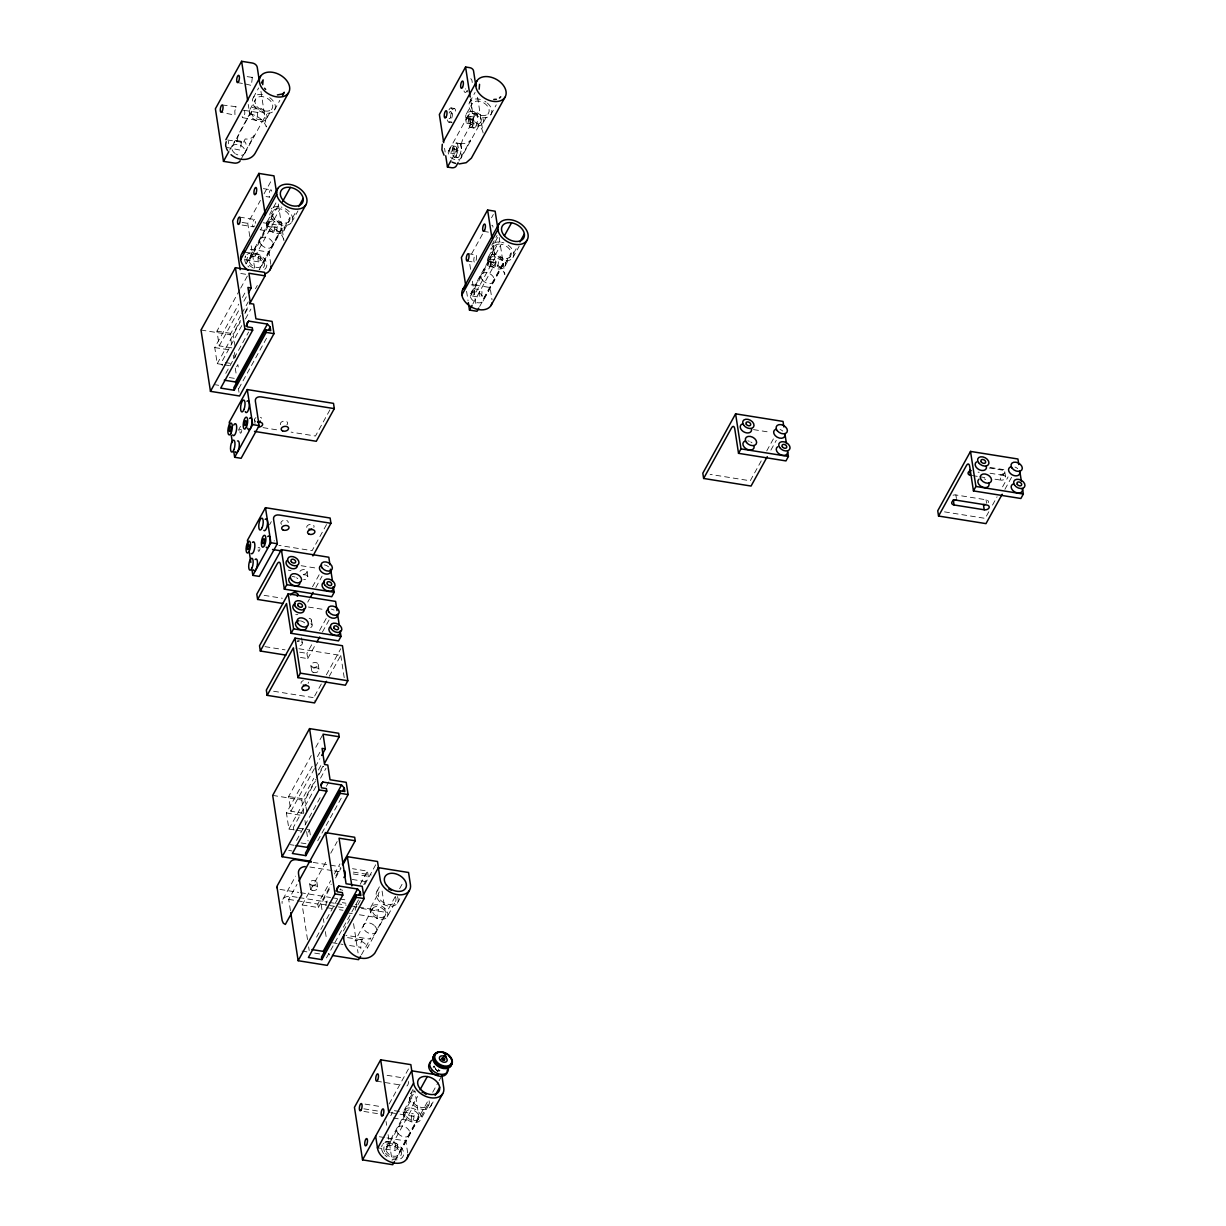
<?xml version="1.0" encoding="UTF-8"?>
<svg xmlns="http://www.w3.org/2000/svg" width="1226" height="1226" viewBox="0 0 1226 1226"><rect width="100%" height="100%" fill="white"/><g stroke="black" fill="none" stroke-linecap="round" stroke-linejoin="round"><path stroke-width="0.75" stroke-dasharray="5 3.75" d="M355.142 910.228L356.919 903.991L356.199 904.543M253.292 97.651L258.655 87.935M249.951 109.436L255.682 99.045M229.691 150.093L234.135 142.063A6.973 2.667 -83.9 0 1 237.829 142.921A6.973 2.667 -83.9 0 1 239.055 133.159L249.706 113.865L248.25 104.471M232.296 146.231L251.958 110.616M241.093 159.196L254.134 135.565A6.973 4.506 -8.8 0 1 245.215 138.982L242.763 143.442A6.973 2.375 -80.9 0 1 246.028 144.239M244.664 153.495L264.341 117.88A7.172 4.904 28.9 0 0 257.307 108.838A7.172 4.904 28.9 0 0 252.786 116.026A7.172 4.904 28.9 0 0 264.341 117.88M266.333 119.06A9.502 6.498 28.9 0 0 257.046 107.076A9.502 6.498 28.9 0 0 251.054 116.608A9.502 6.498 28.9 0 0 266.333 119.06L272.08 108.67A9.502 6.498 28.9 0 0 262.778 96.685A9.502 6.498 28.9 0 0 256.786 106.218A9.502 6.498 28.9 0 0 272.08 108.67M274.471 110.064L279.834 100.348M249.767 236.465L247.744 223.331L260.402 200.405M264.019 193.846L272.157 179.119M275.957 202.903L269.751 214.152A12.275 8.383 28.9 0 0 282.072 225.155A12.275 8.383 28.9 0 0 292.631 218.611A12.275 8.383 28.9 0 0 281.214 207.041M267.222 221.569L272.954 211.179M266.594 224.956L272.325 214.565M245.997 263.973L278.9 204.374M249.568 258.364L269.23 222.734M249.077 260.923L268.755 225.308M274.302 219.193L280.049 208.803A9.502 6.498 28.9 0 1 289.336 220.787L283.604 231.178A9.502 6.498 28.9 0 1 268.325 228.741A9.502 6.498 28.9 0 1 274.302 219.193A9.502 6.498 28.9 0 1 283.604 231.178M254.916 256.571L274.578 220.956A7.172 4.904 28.9 0 1 281.597 229.998L261.935 265.628A7.172 4.904 28.9 0 1 250.395 263.774A7.172 4.904 28.9 0 1 254.916 256.571A7.172 4.904 28.9 0 1 261.935 265.628M231.791 347.862L219.209 345.855L216.941 331.143L239.775 289.796M240.679 288.141L248.909 273.26M222.519 364.536L217.232 363.678L214.749 347.571L238.718 304.155M242.411 297.474L246.089 290.792M262.41 263.054L282.072 227.438M259.33 269.551L282.057 228.388L266.977 225.982L265.812 218.473M284.233 227.775L289.98 217.4M219.209 345.855L239.3 309.473M243.867 301.198L246.61 296.248M292.554 217.799L296.094 211.378M291.727 222.197L297.949 210.933M231.545 343.97L230.12 334.683L240.986 314.99M241.89 313.35L248.234 301.872M255.468 288.738L257.291 285.459M235.101 346.606L233.109 333.733L240.419 320.492M244.985 312.232L248.633 305.611M217.232 363.678L240.281 321.948M244.894 313.595L248.571 306.914M241.783 325.595L221.691 361.976L222.258 365.654M245.43 318.975L250.916 309.059M225.783 373.378L248.617 332.031M236.633 366.789L237.859 364.566L238.718 370.083M238.779 388.519L267.988 335.587M238.702 429.652L240.511 426.387M469.727 102.141L475.09 92.425M466.37 113.941L472.117 103.551M448.716 150.737L468.378 115.121M451.827 159.135L460.562 143.304L461.65 143.488A6.973 4.506 -8.8 0 0 470.569 140.071L458.968 161.066M470.493 98.908L473.68 119.566L463.03 138.86A6.973 2.375 -80.9 0 0 461.374 148.561L460.562 143.304M461.099 158.001A7.172 4.904 28.9 0 0 454.08 148.944A7.172 4.904 28.9 0 0 449.559 156.146A7.172 4.904 28.9 0 0 461.099 158.001L480.761 122.37A7.172 4.904 28.9 0 0 473.742 113.328A7.172 4.904 28.9 0 0 469.221 120.531A7.172 4.904 28.9 0 0 480.761 122.37M482.768 123.55A9.502 6.498 28.9 0 0 473.466 111.566A9.502 6.498 28.9 0 0 467.489 121.113A9.502 6.498 28.9 0 0 482.768 123.55L488.5 113.16A9.502 6.498 28.9 0 0 479.197 101.191A9.502 6.498 28.9 0 0 473.221 110.723A9.502 6.498 28.9 0 0 488.5 113.16M490.89 114.57L496.254 104.854M329.901 409.898L315.48 436.027L291.114 432.119M269.505 524.897L271.314 521.632M471.642 253.797L483.396 232.511M491.534 217.768L493.342 214.489M326.53 524.559L312.109 550.673L278.854 545.355M491.749 245.154L497.066 235.499M490.936 249.537L498.032 236.679M488.408 256.939L494.139 246.549M487.764 260.341L493.511 249.951M471.198 284.907A16.26 11.111 28.9 0 1 475.044 285.106L499.166 241.415M470.738 293.75L490.415 258.119M470.263 296.309L489.925 260.694M495.488 254.579L501.235 244.189A9.502 6.498 28.9 0 1 510.522 256.173L504.79 266.563A9.502 6.498 28.9 0 1 489.511 264.111A9.502 6.498 28.9 0 1 495.488 254.579A9.502 6.498 28.9 0 1 504.79 266.563M312.492 586.81L319.833 573.507M476.102 291.957L495.764 256.341A7.172 4.904 28.9 0 1 502.783 265.383L483.121 300.998A7.172 4.904 28.9 0 1 471.581 299.159A7.172 4.904 28.9 0 1 476.102 291.957A7.172 4.904 28.9 0 1 483.121 300.998M307.726 602.15L309.519 598.886M315.802 587.515L322.086 576.128M472.975 303.726L495.702 262.563L493.097 245.675M483.596 298.439L503.258 262.824M479.642 306.515L503.242 263.774M505.418 263.161L511.15 252.771M513.725 253.184L517.28 246.763M512.912 257.583L519.134 246.319M300.447 657.442L307.741 658.607L306.929 653.351L312.339 643.558M319.557 630.501L326.76 617.444M307.741 658.607L316.001 643.65M322.423 632.018L329.763 618.716M314.653 696.031L321.871 682.974M326.377 674.806L340.797 648.692M329.242 676.323L340.782 655.435L295.19 648.14M303.466 813.252L290.884 811.244L288.616 796.517L311.266 755.507M315.787 747.308L323.036 734.19M294.194 829.91L288.907 829.067L286.424 812.945L312.921 764.932M317.488 756.657L320.231 751.691M290.884 811.244L314.438 768.579M315.343 766.94L319.863 758.741M303.787 813.068L301.795 800.057L313.779 778.357M318.377 770.005L322.07 763.323M306.776 811.98L304.784 799.107L315.649 779.43M316.553 777.79L322.898 766.296M288.907 829.067L315.404 781.054M319.066 774.434L323.633 766.158M316.001 786.341L293.366 827.351L293.934 831.029M320.538 778.142L325.963 768.304M296.539 840.438L321.902 794.494M326.423 786.295L329.135 781.376M308.308 832.163L309.534 829.941L296.968 827.933M282.884 899.271L295.619 876.176M317.703 840.775L341.242 798.126M290.439 910.688L288.708 899.394L296.999 884.375M307.511 939.591L302.178 904.972L327.066 859.886M330.759 853.204L337.211 841.526M302.178 904.972L318.346 907.562L317.81 904.052L330.714 880.682M334.391 874L339.924 863.978M318.346 907.562L331.25 884.176M335.863 875.824L340.46 867.487M321.963 909.646L321.12 904.16L331.066 886.137M335.587 877.954L341.012 868.131M316.569 937.154L323.02 925.477M326.714 918.795L338.683 897.095M360.199 884.298L367.478 871.104L352.506 868.698M363.739 884.605L368.29 876.36L367.478 871.104M364.858 884.421L375.708 864.774M326.468 957.889L359.065 898.827M343.403 931.009L350.805 917.6M357.808 904.926L360.49 900.068M376.964 891.195L379.692 886.245M370.773 907.225L378.972 892.375M372.781 908.389L354.958 940.986C358.82 938.595 367.723 943.713 367.279 948.219L385.163 915.653A7.172 4.904 28.9 0 0 378.129 906.612A7.172 4.904 28.9 0 0 373.608 913.814A7.172 4.904 28.9 0 0 385.163 915.653M361.471 954.747L370.865 937.936L368.965 938.963L345.916 935.3M373.593 935.836L385.608 914.044M395.14 896.804L387.094 911.378A4.184 1.425 -80.9 0 1 385.133 910.903L382.037 890.766M399.615 888.697L403.185 882.214M387.171 916.833A9.502 6.498 28.9 0 0 377.869 904.849A9.502 6.498 28.9 0 0 371.876 914.397A9.502 6.498 28.9 0 0 387.171 916.833L395.354 901.999M397.362 903.164L401.009 896.574M389.148 1103.952L409.04 1067.923M413.024 1089.408L410.281 1094.358A11.831 8.092 28.9 0 0 419.69 1108.748A11.831 8.092 28.9 0 0 431.2 1100.917M761.239 460.884L750.251 480.791L710.115 474.37M766.725 450.938L774.05 437.667M409.499 1098.588L414.051 1090.343M404.105 1110.373L412.288 1095.538M403.477 1113.775L411.66 1098.925M770.878 450.126L776.288 440.333M386.451 1147.168L406.113 1111.553M385.96 1149.743L405.637 1114.112M428.686 1105.147L420.487 1119.997A9.502 6.498 28.9 0 1 405.208 1117.545A9.502 6.498 28.9 0 1 411.185 1108.013L417.56 1096.473M433.161 1067.248L434.632 1066.789L433.514 1066.605M391.799 1145.39L411.461 1109.76A7.172 4.904 28.9 0 1 418.48 1118.817L398.818 1154.432A7.172 4.904 28.9 0 1 387.278 1152.593A7.172 4.904 28.9 0 1 391.799 1145.39A7.172 4.904 28.9 0 1 398.818 1154.432M437.452 1071.647L438.862 1069.087M399.293 1151.873L418.955 1116.242M395.339 1159.949L428.119 1100.58M432.701 1092.274L438.218 1082.297M439.123 1080.642L441.881 1075.646M421.116 1116.595L429.315 1101.745M430.694 1106.327L434.326 1099.722M988.83 511.732L985.168 518.368L943.208 511.656M992.493 505.097L997.075 496.806M1002.562 486.86L1008.063 476.899M1004.906 489.343L1013.013 474.646M252.326 77.437L251.376 85.437L244.863 83.812M257.69 112.363L256.862 120.485L242.871 117.681M241.338 142.155L240.388 150.154L226.488 147.365M361.593 939.591L362.314 939.039L360.705 943.637L360.888 948.403L359.662 947.116L344.797 944.74M251.759 77.468L252.663 77.223M235.361 107.152L236.281 106.907M257.154 112.501L258.058 112.256M240.771 142.185L241.675 141.94M355.402 904.757L356.582 904.451M360.796 939.806L361.976 939.484M252.112 77.376L245.997 76.472M257.506 112.409L244.005 110.325M241.124 142.093L227.607 140.009M361.149 939.714L342.33 936.817M451.03 107.934L454.264 108.44M472.807 113.282L476.04 113.803M467.964 116.041L472.286 116.731M473.68 119.566L466.125 118.355A16.26 11.111 28.9 0 1 482.738 131.412M237.476 82.632L243.024 83.521M466.845 123.382L471.152 124.071M448.854 122.156L452.087 122.677A7.203 2.452 -80.9 0 1 450.647 115.934A7.203 2.452 -80.9 0 1 453.819 108.516A7.203 2.452 -80.9 0 1 455.811 113.957M470.631 127.504L473.864 128.025M222.213 104.976L236.373 106.723L234.825 110.861L234.978 115.121L221.094 112.317M456.424 142.967L459.658 143.488M451.582 145.725L455.903 146.415M450.463 153.066L454.769 153.756M454.248 157.189L457.482 157.71M236.235 140.469L244.725 141.833M263.421 188.62L270.961 189.831M266.057 196.574L269.843 197.171A3.709 1.272 -80.9 0 1 269.092 193.693A3.709 1.272 -80.9 0 1 270.731 189.861A3.709 1.272 -80.9 0 1 271.758 192.681M483.473 231.346L489.128 232.25M239.484 217.094L254.579 219.515A3.709 1.272 -80.9 0 1 255.269 223.316M468.209 253.69L475.765 254.901M263.146 222.749L276.356 224.864M490.002 259.038L497.541 260.249M495.702 262.563L488.147 261.368A16.26 11.111 28.9 0 1 504.76 274.425M242.089 222.427L247.744 223.331M242.135 225.048L253.445 226.856A3.709 1.272 -80.9 0 1 252.755 223.055A3.709 1.272 -80.9 0 1 254.579 219.515M467.091 261.031L472.746 261.935M260.142 229.798L275.237 232.204M488.868 266.394L496.423 267.59M475.044 285.106L490.139 287.528L492.024 299.788M244.878 252.142L259.973 254.548M473.604 288.723L481.159 289.934M258.839 261.889L243.759 259.483A3.709 1.272 -80.9 0 0 245.583 255.943A11.831 8.092 28.9 0 0 245.077 256.954M472.485 296.064L480.025 297.274M240.756 273.475L246.411 274.379M216.941 331.143L233.109 333.733M201.018 330.024L230.12 334.683M753.53 429.606L769.943 432.226M990.271 467.474L1006.684 470.094M989.229 467.98L1002.439 470.094A3.709 2.406 -8.8 0 1 1004.569 473.021A3.709 2.406 -8.8 0 1 999.818 474.845L1000.615 480.102A3.709 2.406 -8.8 0 0 1005.381 478.278A3.709 2.406 -8.8 0 0 1003.251 475.351L1002.439 470.094M214.749 347.571L230.626 350.1M990.041 473.236L1003.251 475.351M972.325 475.565L977.98 476.47M979.88 476.776L987.42 477.987M994.96 479.197L1000.615 480.102M225.293 362.544L230.672 363.417M224.297 364.812L229.584 365.654M229.354 377.547L234.748 378.42M953.046 495.258A3.709 2.406 -8.8 0 1 955.866 494.952L986.041 499.779A3.709 2.406 -8.8 0 1 988.187 502.706M215.362 384.765L218.672 385.301M262.992 427.629L277.995 430.02M301.136 565.707L317.549 568.328M264.096 595.346L282.332 598.257M308.431 607.039L324.844 609.659M264.985 646.638L285.045 649.857M299.634 652.186L306.929 653.351M273.628 691.249L313.764 697.671L314.3 701.165M288.616 796.517L304.784 799.107M272.693 795.398L301.795 800.057M286.424 812.945L302.301 815.489M295.956 830.186L301.259 831.044M301.029 842.936L306.408 843.794M290.317 844.668L294.056 845.266M288.692 850.415L291.987 850.936M313.182 862.414L339.403 866.613M353.318 872.1L371.279 874.966M309.81 866.997L332.445 870.629M334.33 870.92L341.885 872.13M353.195 873.939L368.29 876.36M352.199 879.44L368.367 882.03M279.957 889.402L298.669 892.405M300.539 892.697L330.499 897.493M332.369 897.784L337.993 898.689M339.863 898.98L347.341 900.19M342.315 902.643L345.916 903.21M297.198 897.294L291.543 896.39A11.616 7.938 28.9 0 0 282.118 903.424M299.083 897.585L327.373 902.121M329.258 902.413L334.928 903.317M336.813 903.623L346.238 905.14M349.732 905.692L356.919 906.842M358.712 907.133L377.179 910.121L378.711 909.355L377.102 913.968L377.271 918.718L376.06 917.446L359.387 914.765M361.379 908.42L385.899 912.343M321.12 904.16L343.755 907.776M288.708 899.394L317.81 904.052M326.821 907.684L332.215 908.543M339.403 909.692L342.989 910.274M348.613 913.033L352.199 913.615M332.215 942.717L343.004 944.449M301.979 951.07L307.435 951.943M314.714 953.108L320.17 953.981M387.094 1075.325L404.074 1078.037M376.535 1081.163L401.055 1085.087M365.057 1104.105L380.137 1106.511M394.374 1110.664L413.239 1113.683M390.65 1112.687L398.189 1113.882M400.074 1114.189L418.94 1117.208L414.894 1090.925M363.877 1108.825L378.972 1111.231M363.923 1111.446L379.018 1113.852M393.255 1118.005L412.12 1121.024M379.432 1136.732L385.087 1137.636M386.972 1137.943L405.837 1140.946L407.722 1153.222M385.531 1141.559L396.856 1143.368M376.872 1147.689L395.722 1150.708M436.655 1070.482L437.483 1071.279M436.824 1070.129L437.146 1070.329A2.988 2.054 28.9 0 0 439.904 1070.635M436.747 1070.252L437.084 1070.467A2.988 2.054 28.9 0 0 439.827 1070.758M329.687 954.87L328.737 953.567M1004.768 471.749L1005.581 477.006M986.041 499.779L986.593 503.273M955.866 494.952L956.403 498.446M477.588 97.222L483.105 133.036M499.197 237.492L504.867 274.287M469.803 264.341L470.661 269.981M472.393 281.244L476.163 305.642M444.563 148.285L445.145 152.039M466.585 291.298L468.041 300.676M434.05 1065.915L434.28 1067.417M260.954 91.368L266.394 126.676M278.302 203.991L283.942 240.664M340.782 655.435L344.23 677.763M270.839 264.402L268.954 252.142L253.859 249.721A16.26 11.111 28.9 0 0 250.012 249.522M307.036 571.377L307.849 576.634M311.373 620.004L312.186 625.26M318.208 664.323L319.021 669.58M251.223 245.859L254.686 268.387M386.067 1121.529L386.65 1125.284M388.106 1134.663L392.151 1160.945M353.563 923.622L358.069 952.908M310.868 665.534L311.68 670.791M301.55 637.811L302.362 643.068M254.502 419.982L255.039 423.491M323.373 918.795L323.94 922.458M325.35 931.607L326.484 938.932M309.534 829.941L310.668 837.297M316.875 882.015L317.687 887.272M234.427 352.46L235.254 357.839M233.262 355.111L233.844 358.835M235.269 368.122L236.128 373.7M238.411 388.565L238.993 392.274M304.937 820.5L305.504 824.209M306.653 831.642L308.078 840.929M309.657 883.639L310.469 888.896M308.63 946.87L309.197 950.518M435.199 1067.754L435.245 1068.336A2.988 2.054 28.9 0 0 435.874 1069.516M979.206 472.301A2.559 1.747 28.9 0 1 978.072 472.117M1014.99 467.06A6.038 4.122 28.9 0 1 1017.687 468.639M984.233 478.845A6.038 4.122 28.9 0 1 985.643 479.519M408.641 1081.485A3.709 1.272 -80.9 0 1 407.599 1085.301A3.709 1.272 -80.9 0 1 406.158 1085.424M392.151 1112.12A3.709 1.272 -80.9 0 1 390.68 1115.583M410.94 1093.515A11.831 8.092 28.9 0 1 411.752 1092.78M412.718 1092.182A11.831 8.092 28.9 0 1 415.016 1091.416M429.1 1100.81A9.502 6.498 28.9 0 1 423.844 1107.63A9.502 6.498 28.9 0 1 412.764 1101.776A9.502 6.498 28.9 0 1 415.124 1093.423M411.185 1108.013A9.502 6.498 28.9 0 1 420.487 1119.997M418.48 1118.817A7.172 4.904 28.9 0 1 406.94 1116.963A7.172 4.904 28.9 0 1 411.461 1109.76M384.857 1142.647A11.831 8.092 28.9 0 1 403.139 1150.785A11.831 8.092 28.9 0 1 391.109 1158.968M387.033 1156.823A11.831 8.092 28.9 0 1 384.749 1154.846M383.799 1153.743A11.831 8.092 28.9 0 1 381.562 1147.888M381.669 1146.8A11.831 8.092 28.9 0 1 382.435 1144.823M383.079 1143.981A11.831 8.092 28.9 0 1 383.891 1143.245M436.502 1069.915A2.988 2.054 28.9 0 1 435.307 1068.214M487.366 103.091A12.275 8.383 28.9 0 1 485.986 117.619A12.275 8.383 28.9 0 1 468.914 106.539A12.275 8.383 28.9 0 1 483.35 100.501M484.776 101.237A12.275 8.383 28.9 0 1 486.109 102.11M449.13 113.098A3.709 1.272 -80.9 0 1 450.984 111.765A3.709 1.272 -80.9 0 1 450.923 116.424A3.709 1.272 -80.9 0 1 449.068 118.554M465.757 89.038A3.709 1.272 -80.9 0 1 465.451 88.87M470.646 78.77A7.203 2.452 -80.9 0 1 472.225 82.54M467.397 91.919A7.203 2.452 -80.9 0 1 467.06 90.724M467.275 90.571A7.203 2.452 -80.9 0 1 463.826 90.218M448.977 109.834A7.203 2.452 -80.9 0 1 452.44 110.187A7.203 2.452 -80.9 0 1 450.892 120.255A7.203 2.452 -80.9 0 1 447.444 119.903M780.073 429.483A6.038 4.122 28.9 0 1 782.755 431.062M747.829 440.885A6.038 4.122 28.9 0 1 749.301 441.268M750.726 441.942A6.038 4.122 28.9 0 1 751.998 442.847M510.522 256.173A9.502 6.498 28.9 0 1 495.243 253.721A9.502 6.498 28.9 0 1 501.235 244.189M502.783 265.383A7.172 4.904 28.9 0 1 491.243 263.544A7.172 4.904 28.9 0 1 495.764 256.341M474.324 262.088A3.709 1.272 -80.9 0 1 474.201 257.199A3.709 1.272 -80.9 0 1 476.24 255.299A3.709 1.272 -80.9 0 1 476.01 260.51M508.146 245.123A12.275 8.383 28.9 0 1 508.008 260.617A12.275 8.383 28.9 0 1 490.844 248.342M493.266 243.53A12.275 8.383 28.9 0 1 503.901 242.886M491.795 225.308A3.709 1.272 -80.9 0 1 492.959 227.162M289.336 220.787A9.502 6.498 28.9 0 1 274.057 218.351A9.502 6.498 28.9 0 1 280.049 208.803M281.597 229.998A7.172 4.904 28.9 0 1 270.057 228.159A7.172 4.904 28.9 0 1 274.578 220.956M247.008 254.441A11.831 8.092 28.9 0 1 262.548 256.924A11.831 8.092 28.9 0 1 264.494 269.551M248.955 267.069A11.831 8.092 28.9 0 1 247.867 266.027M246.119 263.789A11.831 8.092 28.9 0 1 244.786 257.981M253.399 268.08A9.502 6.498 28.9 0 1 248.28 256.295A9.502 6.498 28.9 0 1 262.594 259.33A9.502 6.498 28.9 0 1 259.1 269.291M261.782 227.193A3.709 1.272 -80.9 0 1 260.494 229.706M254.502 225.875A3.709 1.272 -80.9 0 1 253.797 226.764M266.977 225.982A16.26 11.111 28.9 0 1 283.574 239.039M271.237 208.895A12.275 8.383 28.9 0 1 272.08 208.144M273.076 207.516A12.275 8.383 28.9 0 1 279.727 206.719M243.652 110.417A3.709 1.272 -80.9 0 1 244.51 115.075A3.709 1.272 -80.9 0 1 242.15 116.516M235.085 153.511A7.172 4.904 28.9 0 1 234.902 144.515A7.172 4.904 28.9 0 1 245.169 151.166A7.172 4.904 28.9 0 1 235.867 154.032M228.343 141.174A3.709 1.272 -80.9 0 1 228.312 143.81M249.706 113.865A16.26 11.111 28.9 0 1 266.303 126.906M269.689 97.62A12.275 8.383 28.9 0 1 270.823 112.792A12.275 8.383 28.9 0 1 252.771 103.26A12.275 8.383 28.9 0 1 265.46 95.383M238.656 430.357A6.973 4.766 28.9 0 1 241.353 429.468M241.798 430.464A2.559 0.874 -80.9 0 1 240.235 433.054A2.559 0.874 -80.9 0 1 240.587 428.778M280.601 424.717A3.709 2.406 -8.8 0 1 284.57 421.085A3.709 2.406 -8.8 0 1 286.93 424.763M255.882 421.483A3.709 2.406 -8.8 0 1 255.958 417.637M260.448 417.284A3.709 2.406 -8.8 0 1 261.598 418.173M258.058 547.838A6.973 4.766 28.9 0 1 259.544 547.562M274.118 541.018A2.559 0.874 -80.9 0 1 274.333 540.681M259.989 548.558A2.559 0.874 -80.9 0 1 258.916 551.286A2.559 0.874 -80.9 0 1 258.134 549.662A2.559 0.874 -80.9 0 1 259.008 546.551M306.745 527.379A3.709 2.406 -8.8 0 1 310.944 524.345A3.709 2.406 -8.8 0 1 313.81 527.425M281.597 524.345A3.709 2.406 -8.8 0 1 283.635 520.376A3.709 2.406 -8.8 0 1 288.202 522.659M291.022 570.274A2.559 1.747 28.9 0 1 288.386 570.105M303.741 574.887A3.709 2.406 -8.8 0 1 307.864 576.956A3.709 2.406 -8.8 0 1 303.65 579.683M299.987 571.331A3.709 2.406 -8.8 0 1 305.397 569.799A3.709 2.406 -8.8 0 1 306.056 573.416A3.709 2.406 -8.8 0 1 300.416 573.707M324.384 564.91A6.038 4.122 28.9 0 1 328.553 566.872M292.186 576.618A6.038 4.122 28.9 0 1 295.098 577.078M296.523 577.752A6.038 4.122 28.9 0 1 297.795 578.672M297.826 614.441A2.559 1.747 28.9 0 1 295.742 614.517M301.657 641.98A3.709 2.406 -8.8 0 1 299.129 646.041M297.32 641.55A3.709 2.406 -8.8 0 1 299.221 641.244M299.251 640.554A3.709 2.406 -8.8 0 1 297.351 640.861M310.806 623.773A3.709 2.406 -8.8 0 1 309.887 627.988M309.167 618.272A3.709 2.406 -8.8 0 1 311.097 621.275M331.189 609.077A6.038 4.122 28.9 0 1 334.085 610.134M300.416 620.862A6.038 4.122 28.9 0 1 304.584 622.839M308.37 682.131A3.709 2.406 -8.8 0 1 308.094 683.388M301.044 683.342A3.709 2.406 -8.8 0 1 303.343 680.614M397.423 896.574A11.831 8.092 28.9 0 1 392.213 906.167A11.831 8.092 28.9 0 1 377.792 899.363A11.831 8.092 28.9 0 1 380.474 888.574M376.428 931.408A7.172 4.904 28.9 0 1 367.34 932.511A7.172 4.904 28.9 0 1 364.168 924.205A7.172 4.904 28.9 0 1 374.083 925.278M374.742 925.906A7.172 4.904 28.9 0 1 376.673 930.12M340.797 888.973A3.709 2.406 -8.8 0 1 339.878 889.264M340.154 889.785A3.709 2.406 -8.8 0 1 342.698 890.367M395.4 896.696A9.502 6.498 28.9 0 1 391.217 904.405A9.502 6.498 28.9 0 1 379.631 898.934A9.502 6.498 28.9 0 1 381.792 890.26M326.009 905.738A3.709 1.272 -80.9 0 1 327.955 900.344M356.904 906.55A4.184 1.425 -80.9 0 1 356.505 907.133M355.387 907.286A4.184 1.425 -80.9 0 1 354.942 906.075M396.78 1149.727A3.709 1.272 -80.9 0 0 397.163 1143.521A3.709 1.272 -80.9 0 0 394.925 1147.858A3.709 1.272 -80.9 0 0 396.78 1149.727M413.177 1120.043A3.709 1.272 -80.9 0 0 413.545 1113.836A3.709 1.272 -80.9 0 0 411.308 1118.173A3.709 1.272 -80.9 0 0 413.177 1120.043M397.929 1133.299A7.172 4.904 28.9 0 0 409.469 1135.138A7.172 4.904 28.9 0 0 402.45 1126.096A7.172 4.904 28.9 0 0 397.929 1133.299M385.546 1153.16A9.502 6.498 28.9 0 0 400.825 1155.612A9.502 6.498 28.9 0 0 391.523 1143.628A9.502 6.498 28.9 0 0 385.546 1153.16M472.209 123.09A3.709 1.272 -80.9 0 0 472.592 116.884A3.709 1.272 -80.9 0 0 470.355 121.221A3.709 1.272 -80.9 0 0 472.209 123.09M467.903 122.401A3.709 1.272 -80.9 0 0 468.271 116.194A3.709 1.272 -80.9 0 0 466.049 120.531A3.709 1.272 -80.9 0 0 467.903 122.401M455.827 152.775A3.709 1.272 -80.9 0 0 456.21 146.568A3.709 1.272 -80.9 0 0 453.972 150.905A3.709 1.272 -80.9 0 0 455.827 152.775M451.52 152.085A3.709 1.272 -80.9 0 0 451.888 145.879A3.709 1.272 -80.9 0 0 449.666 150.216A3.709 1.272 -80.9 0 0 451.52 152.085M459.52 155.809A7.203 2.452 -80.9 0 0 460.256 143.794A7.203 2.452 -80.9 0 0 455.934 152.208A7.203 2.452 -80.9 0 0 459.52 155.809M475.918 126.125A7.203 2.452 -80.9 0 0 476.638 114.11A7.203 2.452 -80.9 0 0 472.316 122.523A7.203 2.452 -80.9 0 0 475.918 126.125M456.287 155.288A7.203 2.452 -80.9 0 0 457.022 143.273A7.203 2.452 -80.9 0 0 452.7 151.687A7.203 2.452 -80.9 0 0 456.287 155.288M472.684 125.604A7.203 2.452 -80.9 0 0 473.405 113.589A7.203 2.452 -80.9 0 0 469.083 122.002A7.203 2.452 -80.9 0 0 472.684 125.604M497.465 266.609A3.709 1.272 -80.9 0 0 497.848 260.402A3.709 1.272 -80.9 0 0 495.61 264.755A3.709 1.272 -80.9 0 0 497.465 266.609M489.925 265.398A3.709 1.272 -80.9 0 0 490.308 259.207A3.709 1.272 -80.9 0 0 488.071 263.544A3.709 1.272 -80.9 0 0 489.925 265.398M481.082 296.294A3.709 1.272 -80.9 0 0 481.466 290.087A3.709 1.272 -80.9 0 0 479.228 294.439A3.709 1.272 -80.9 0 0 481.082 296.294M473.543 295.083A3.709 1.272 -80.9 0 0 473.91 288.892A3.709 1.272 -80.9 0 0 471.688 293.229A3.709 1.272 -80.9 0 0 473.543 295.083M482.232 279.865A7.172 4.904 28.9 0 0 493.771 281.704A7.172 4.904 28.9 0 0 486.753 272.662A7.172 4.904 28.9 0 0 482.232 279.865M261.046 244.48A7.172 4.904 28.9 0 0 272.586 246.334A7.172 4.904 28.9 0 0 265.567 237.277A7.172 4.904 28.9 0 0 261.046 244.48M276.294 231.224A3.709 1.272 -80.9 0 0 276.662 225.032A3.709 1.272 -80.9 0 0 274.425 229.369A3.709 1.272 -80.9 0 0 276.294 231.224M259.897 260.908A3.709 1.272 -80.9 0 0 260.28 254.717A3.709 1.272 -80.9 0 0 258.042 259.054A3.709 1.272 -80.9 0 0 259.897 260.908M313.059 672.277A3.709 2.406 -8.8 0 0 319.005 670.208A3.709 2.406 -8.8 0 0 313.979 668.063A3.709 2.406 -8.8 0 0 313.059 672.277M312.247 667.021A3.709 2.406 -8.8 0 0 318.193 664.952A3.709 2.406 -8.8 0 0 313.182 662.806A3.709 2.406 -8.8 0 0 312.247 667.021M312.048 890.275A3.709 2.406 -8.8 0 0 317.764 887.9A3.709 2.406 -8.8 0 0 312.415 886.076A3.709 2.406 -8.8 0 0 312.048 890.275M311.235 885.019A3.709 2.406 -8.8 0 0 316.952 882.643A3.709 2.406 -8.8 0 0 311.619 880.82A3.709 2.406 -8.8 0 0 311.235 885.019"/><path stroke-width="1.5" d="M431.092 1071.003L431.736 1071.876M442.28 144.239L441.912 149.863L444.073 155.212M225.86 139.749L260.525 76.334M479.55 84.333L479.151 89.192M259.238 80.226L257.23 67.215A4.643 3.172 28.9 0 0 252.387 63.032L241.614 61.3L215.393 108.792L223.484 161.357L234.258 163.073A4.643 3.004 -8.8 0 0 240.219 160.79M261.337 83.077L263.13 79.843L262.716 84.686M223.484 161.357L228.802 151.702M282.516 95.49L284.294 92.257L283.053 93.559M288.539 92.793A16.26 11.111 28.9 0 1 262.41 88.609A16.26 11.111 28.9 0 1 272.647 72.303A16.26 11.111 28.9 0 1 288.539 92.793L254.947 153.633C249.767 161.832 237.492 160.637 231.04 154.66M276.57 192.727L273.965 175.839L258.87 173.418L232.664 220.91L240.173 269.72M277.781 188.467L241.737 253.767A16.26 11.111 28.9 0 0 248.066 270.256M235.423 267.682L201.018 330.024L210.458 391.339L239.56 395.998L273.98 333.656L272.08 321.396L255.912 318.806L253.644 304.094L250.411 303.573L247.928 287.451L251.161 287.972L248.909 273.26L265.077 275.85L264.525 272.341L235.423 267.682L244.878 328.997L210.458 391.339M240.664 259.575L276.708 194.275M282.378 201.892L290.378 187.425A12.275 8.383 28.9 0 1 302.378 202.903A12.275 8.383 28.9 0 1 282.639 199.746A12.275 8.383 28.9 0 1 290.378 187.425M248.434 292.937L251.161 287.972M298.761 206.55L303.205 198.505M249.552 303.956L265.077 275.85M269.766 270.21L305.81 204.911A16.26 11.111 28.9 0 0 289.903 184.421A16.26 11.111 28.9 0 0 279.681 200.727A16.26 11.111 28.9 0 0 305.81 204.911M245.982 326.07L248.725 321.105L267.437 324.093L270.18 326.99L270.731 330.637L265.781 329.84L233.829 387.722L234.212 390.266L220.711 388.106L252.663 330.223L252.28 327.679L247.315 326.882L246.763 323.25L248.725 321.105M224.251 380.183L235.484 381.976L267.437 324.093M234.212 390.266L266.165 332.384L265.781 329.84M268.341 330.3L270.18 326.99M254.518 431.399L316.293 441.283L334.315 408.626L333.503 403.369L247.284 389.577L229.247 422.219L229.814 425.912M334.315 408.626L261.015 396.902A6.973 4.766 28.9 0 0 255.36 401.117L259.146 425.652L241.124 458.294L234.656 457.267L252.679 424.61L247.284 389.577M475.857 85.912L473.527 70.832A3.479 2.375 28.9 0 0 469.895 67.691L465.574 67.001L439.368 114.493L443.705 142.66M443.352 141.695L476.945 80.839M458.064 162.721L456.225 166.031A3.479 2.253 -8.8 0 1 451.766 167.747L447.459 167.058L450.953 160.729M312.921 555.93L330.943 523.287L330.131 518.031L265.475 507.687L247.437 540.329L248.296 545.861M504.974 97.283A16.26 11.111 28.9 0 1 478.83 93.099A16.26 11.111 28.9 0 1 489.067 76.794A16.26 11.111 28.9 0 1 504.974 97.283L471.382 158.139L466.202 162.69L458.984 163.962M330.943 523.287L279.206 515.012A6.973 4.766 28.9 0 0 273.551 519.226L277.337 543.746L259.299 576.404L252.832 575.377L270.869 542.72L265.475 507.687M329.947 564.619L328.813 557.232L281.382 549.646L256.801 594.181L257.613 599.437L283.145 603.514M257.613 599.437L277.275 563.807A6.973 2.375 -80.9 0 1 280.539 564.619L284.325 589.139L331.74 596.725L334.208 592.281L333.349 586.748M497.756 228.113L495.151 211.224L487.611 210.014L461.39 257.506L465.727 285.658M284.325 589.139L286.777 584.695L281.382 549.646M337.027 610.625L335.602 601.414L288.187 593.828L259.514 645.765L260.326 651.021L285.857 655.113M260.326 651.021L286.532 603.529L291.129 633.306L338.545 640.891L341.012 636.447L340.154 630.915M462.922 289.152L498.967 223.852M461.85 294.96L497.894 229.66M504.453 235.668L511.548 222.81A12.275 8.383 28.9 0 1 523.563 238.273A12.275 8.383 28.9 0 1 503.825 235.116A12.275 8.383 28.9 0 1 511.548 222.81M310.423 597.261L313.12 592.388M291.129 633.306L293.581 628.861L288.187 593.828M478.768 308.109L477.021 311.266L469.481 310.071L472.102 305.32M267.145 695.341L293.366 647.849L297.949 677.626L345.38 685.211L347.832 680.752L342.437 645.719L295.006 638.133L266.333 690.085L267.145 695.341L314.561 702.927L326.499 681.319M519.947 241.936L524.376 233.89M490.952 305.596L526.996 240.296A16.26 11.111 28.9 0 0 511.089 219.806A16.26 11.111 28.9 0 0 500.852 236.112A16.26 11.111 28.9 0 0 526.996 240.296M316.921 641.995L319.679 636.999M297.949 677.626L300.401 673.166L295.006 638.133M324.706 763.016L339.204 736.765L338.667 733.271L309.565 728.612L272.693 795.398L282.133 856.713L311.235 861.372M321.672 755.461L325.304 748.902L323.036 734.19L339.204 736.765M321.043 785.314L322.852 782.035L341.564 785.023L344.307 787.92L344.858 791.552L339.909 790.77L305.489 853.097L305.887 855.641L292.386 853.48L326.79 791.138L326.407 788.609L321.442 787.812L320.89 784.18L322.852 782.035M282.133 856.713L319.005 789.927L309.565 728.612M295.926 845.572L307.144 847.365L341.564 785.023M305.887 855.641L340.292 793.299L339.909 790.77M342.498 791.199L344.307 787.92M298.837 881.034L325.58 832.607L354.682 837.266L355.218 840.76L342.315 864.146M326.898 832.99L348.107 794.586L346.207 782.326L330.039 779.736L327.786 765.024L324.553 764.503L322.07 748.381L325.304 748.902M342.82 864.851L347.341 856.668L377.516 861.495L378.65 868.805M336.154 890.95L338.866 886.03L357.578 889.019L360.321 891.915L360.873 895.547L355.923 894.765L321.503 957.092L321.902 959.636L308.4 957.475L342.82 895.133L342.422 892.605L337.456 891.808L336.905 888.176L338.866 886.03M355.218 840.76L339.05 838.186L346.069 883.731L362.237 886.321L364.122 898.581L327.25 965.368L298.148 960.709L335.02 893.923L325.58 832.607M311.94 949.568L323.174 951.361L357.578 889.019M321.902 959.636L356.306 897.294L355.923 894.765M358.513 895.195L360.321 891.915M363.172 895.21L378.374 867.671L408.549 872.498L410.449 884.758A16.26 11.111 28.9 0 1 397.239 894.612A16.26 11.111 28.9 0 1 380.259 879.931L378.374 867.671M360.597 956.341L358.544 959.652L332.507 955.483M409.361 890.566L374.788 953.2C363.463 966.977 340.782 950.87 344.077 934.871M783.874 426.955L783.016 421.422L735.6 413.836L702.82 473.205L703.632 478.462L751.063 486.048L767.277 456.654M407.844 1154.8A16.26 11.111 28.9 0 1 393.531 1162.876A16.26 11.111 28.9 0 1 377.547 1148.394L413.591 1083.079L410.848 1064.643L380.673 1059.816L354.452 1107.308L362.544 1159.873L392.718 1164.7L394.465 1161.528M703.632 478.462L731.493 427.997A6.973 2.375 -80.9 0 1 734.757 428.809L738.527 453.329L785.958 460.915L788.41 456.455L787.567 450.923M738.527 453.329L740.994 448.869L735.6 413.836M362.544 1159.873L411.706 1070.819L438.111 1075.049M420.028 1089.761L427.307 1076.566A11.831 8.092 28.9 0 1 438.877 1091.477A11.831 8.092 28.9 0 1 419.859 1088.443A11.831 8.092 28.9 0 1 427.307 1076.566M435.123 1095.508L439.674 1087.247M406.649 1159.03L442.693 1093.715M1018.791 464.531L1017.932 458.999L970.517 451.413L937.737 510.782L938.549 516.039L985.98 523.625L1002.194 494.247M938.549 516.039L966.41 465.574A6.973 2.375 -80.9 0 1 969.674 466.386L973.459 490.906L1020.875 498.492L1023.342 494.047L1022.484 488.515M973.459 490.906L975.911 486.461L970.517 451.413M500.729 96.762L499.472 98.049M282.394 93.988L277.352 94.938M496.377 99.291L493.787 99.444M443.153 1058.299C440.502 1058.85 445.406 1061.011 443.843 1058.62M244.878 328.997L252.663 330.223M319.005 789.927L326.79 791.138M335.02 893.923L342.82 895.133M740.994 448.869L788.41 456.455M975.911 486.461L1023.342 494.047M954.058 504.959L984.233 509.786A3.709 2.406 -8.8 0 0 988.999 507.962A3.709 2.406 -8.8 0 0 986.853 505.035L953.246 499.702L954.058 504.959A3.709 2.406 -8.8 0 1 951.912 502.032A3.709 2.406 -8.8 0 1 956.678 500.208M252.679 424.61L259.146 425.652M270.869 542.72L277.337 543.746M272.524 549.478L281.704 550.934M286.777 584.695L334.208 592.281M293.581 628.861L341.012 636.447M300.401 673.166L347.832 680.752M311.312 862.108L296.34 859.717A4.643 3.004 -8.8 0 0 290.393 862.001L277.275 885.739A4.643 3.004 -8.8 0 0 277.382 888.053M266.165 332.384L273.98 333.656M340.292 793.299L348.107 794.586M356.306 897.294L364.122 898.581M455.551 163.41L452.103 162.154M235.484 381.976L237.308 383.907M307.144 847.365L308.983 849.296M323.174 951.361L324.997 953.292M264.617 88.226L265.659 89.421M227.653 150.721L226.427 148.438M1019.925 471.918L1021.35 481.128M984.233 509.786L983.421 504.53A3.709 2.406 -8.8 0 0 985.321 504.484M969.628 470.018L970.44 475.274A3.709 2.406 -8.8 0 1 968.08 472.975A3.709 2.406 -8.8 0 1 971.161 470.554M785.008 434.326L786.433 443.551M465.574 67.001L470.202 97.038M487.611 210.014L491.933 238.166M445.728 155.794L447.459 167.058M468.317 302.561L469.481 310.071M441.881 1075.646L443.766 1087.906A16.26 11.111 28.9 0 1 430.571 1097.76A16.26 11.111 28.9 0 1 413.591 1083.079M330.79 570.151L332.507 581.216M337.594 614.318L339.296 625.383M241.614 61.3L247.683 100.716M258.87 173.418L265.23 214.719M380.673 1059.816L388.765 1112.38M347.341 856.668L351.847 885.938M375.646 1136.119L377.547 1148.394M231.239 435.138L232.373 442.509M233.798 451.735L234.656 457.267M249.169 551.332A6.069 2.069 -80.9 0 1 246.074 548.635A6.069 2.069 -80.9 0 1 249.66 541.31A6.069 2.069 -80.9 0 1 249.169 551.332L250.855 562.458M251.989 569.845L252.832 575.377M290.731 912.573L298.148 960.709M277.045 887.317L282.164 920.603L283.344 923.224L285.351 924.435L301.734 894.765L298.5 873.74A11.616 7.938 28.9 0 1 305.182 866.552M986.317 466.232A6.069 4.138 28.9 0 1 979.482 469.849A6.069 4.138 28.9 0 1 976.555 461.865M1019.45 470.922A6.038 4.122 28.9 0 1 1016.783 475.811A6.038 4.122 28.9 0 1 1009.427 472.347A6.038 4.122 28.9 0 1 1010.806 466.83M1022.361 488.699A6.069 4.138 28.9 0 1 1018.883 493.021A6.069 4.138 28.9 0 1 1011.833 489.143A6.069 4.138 28.9 0 1 1013.611 483.887M988.692 482.707A6.038 4.122 28.9 0 1 982.685 487.182A6.038 4.122 28.9 0 1 978.992 479.167M422.005 1092.167A11.831 8.092 28.9 0 1 423.43 1092.764M424.794 1093.485A11.831 8.092 28.9 0 1 426.081 1094.328M448.318 1068.198A9.977 6.82 28.9 0 1 436.579 1073.102A9.977 6.82 28.9 0 1 431.675 1060.337M451.475 1064.352A9.977 6.82 28.9 0 1 445.743 1068.628L443.383 1068.505A9.977 6.82 28.9 0 1 434.096 1062.482A9.977 6.82 28.9 0 1 434.847 1054.59M447.26 1070.114A9.977 6.82 28.9 0 1 435.521 1075.018A9.977 6.82 28.9 0 1 430.617 1062.252M448.593 1055.54A9.977 6.82 28.9 0 1 446.371 1067.478L444.011 1067.356A9.977 6.82 28.9 0 1 434.203 1060.337A9.977 6.82 28.9 0 1 437.222 1052.552L440.042 1052.015A9.18 6.283 28.9 0 1 451.245 1058.574A9.18 6.283 28.9 0 1 446.509 1066.099L444.348 1065.992A9.18 6.283 28.9 0 1 435.322 1059.54A9.18 6.283 28.9 0 1 438.096 1052.368M439.337 1052.169A9.977 6.82 28.9 0 1 446.479 1054.038M451.045 1063.739A9.287 6.345 28.9 0 1 445.712 1067.708L443.505 1067.601A9.287 6.345 28.9 0 1 433.805 1059.203M433.82 1057.44A9.287 6.345 28.9 0 1 434.433 1055.892M451.919 1061.685A9.977 6.82 28.9 0 1 446.157 1067.861L443.797 1067.739A9.977 6.82 28.9 0 1 433.989 1060.72A9.977 6.82 28.9 0 1 437.008 1052.935M443.919 1053.318A9.977 6.82 28.9 0 1 446.279 1054.421M444.471 1058.666A1.594 1.088 28.9 0 1 443.904 1060.275A1.594 1.088 28.9 0 1 441.82 1058.957A1.594 1.088 28.9 0 1 443.23 1057.885M784.901 434.54A6.038 4.122 28.9 0 1 777.1 437.146A6.038 4.122 28.9 0 1 775.889 429.253M751.4 428.656A6.069 4.138 28.9 0 1 747.921 432.962A6.069 4.138 28.9 0 1 740.887 429.085A6.069 4.138 28.9 0 1 742.649 423.844M787.598 452.225A6.069 4.138 28.9 0 1 779.935 454.417A6.069 4.138 28.9 0 1 777.667 446.754M754.143 446.341A6.038 4.122 28.9 0 1 746.343 448.931A6.038 4.122 28.9 0 1 745.117 441.038M491.994 302.883A16.26 11.111 28.9 0 1 471.029 306.791A16.26 11.111 28.9 0 1 464.93 286.991M270.961 265.981A16.26 11.111 28.9 0 1 264.923 273.812M242.625 252.617A16.26 11.111 28.9 0 1 245.062 250.794M226.182 147.197A3.709 1.272 -80.9 0 1 226.243 141.741M249.583 418.434A6.069 2.069 -80.9 0 1 251.958 420.518A6.069 2.069 -80.9 0 1 250.456 428.38A6.069 2.069 -80.9 0 1 247.713 428.211M257.613 422.51A3.709 2.406 -8.8 0 1 262.64 424.027A3.709 2.406 -8.8 0 1 258.441 427.077M260.372 421.116A3.709 2.406 -8.8 0 1 257.629 421.821M233.722 425.1A6.069 2.069 -80.9 0 1 236.465 425.269A6.069 2.069 -80.9 0 1 235.622 433.192A6.069 2.069 -80.9 0 1 232.679 434.923M246.993 401.285A6.038 2.054 -80.9 0 1 249.123 407.17A6.038 2.054 -80.9 0 1 245.246 411.584M237.522 440.931A6.038 2.054 -80.9 0 1 238.917 448.072A6.038 2.054 -80.9 0 1 235.193 451.72M267.774 536.544A6.069 2.069 -80.9 0 1 270.011 542.045A6.069 2.069 -80.9 0 1 266.195 547.164M311.787 528.896A3.709 2.406 -8.8 0 1 308.952 529.126M252.433 542.413A6.069 2.069 -80.9 0 1 254.778 547.194A6.069 2.069 -80.9 0 1 251.253 553.57M265.184 519.38A6.038 2.054 -80.9 0 1 267.421 524.498A6.038 2.054 -80.9 0 1 263.82 530.398M255.131 559.516A6.038 2.054 -80.9 0 1 257.245 565.401A6.038 2.054 -80.9 0 1 253.368 569.814M333.227 586.932A6.069 4.138 28.9 0 1 329.748 591.254A6.069 4.138 28.9 0 1 322.714 587.377A6.069 4.138 28.9 0 1 324.476 582.12M295.742 591.545A3.709 2.406 -8.8 0 1 293.964 592.158M290.7 595.039A3.709 2.406 -8.8 0 1 295.803 592.71A3.709 2.406 -8.8 0 1 297.244 596.296M297.351 565.569A6.069 4.138 28.9 0 1 289.688 567.761A6.069 4.138 28.9 0 1 287.42 560.098M330.315 569.155A6.038 4.122 28.9 0 1 327.664 574.044A6.038 4.122 28.9 0 1 320.293 570.58A6.038 4.122 28.9 0 1 321.672 565.079M299.926 582.151A6.038 4.122 28.9 0 1 292.83 585.124A6.038 4.122 28.9 0 1 289.857 577.4M303.987 608.632A6.069 4.138 28.9 0 1 300.523 612.954A6.069 4.138 28.9 0 1 293.474 609.077A6.069 4.138 28.9 0 1 295.251 603.82M337.487 614.533A6.038 4.122 28.9 0 1 329.687 617.122A6.038 4.122 28.9 0 1 328.476 609.245M306.73 626.317A6.038 4.122 28.9 0 1 302.316 630.041A6.038 4.122 28.9 0 1 295.727 625.337A6.038 4.122 28.9 0 1 298.991 620.785M340.2 632.218A6.069 4.138 28.9 0 1 332.537 634.394A6.069 4.138 28.9 0 1 330.269 626.747M306.071 684.859A3.709 2.406 -8.8 0 1 303.251 685.089M388.673 889.019A11.831 8.092 28.9 0 1 391.462 890.337M343.985 870.751A3.709 1.272 -80.9 0 1 345.15 873.05A3.709 1.272 -80.9 0 1 343.924 877.571M443.889 1055.877L445.62 1056.873L443.889 1055.877M444.456 1055.371L445.758 1056.107L444.456 1055.371M439.552 1051.785L437.421 1052.169A9.977 6.82 28.9 0 0 434.418 1059.954A9.977 6.82 28.9 0 0 444.226 1066.972L446.586 1067.095A9.977 6.82 28.9 0 0 451.72 1058.927A9.977 6.82 28.9 0 0 439.552 1051.785M1012.17 468.271A6.038 4.122 28.9 0 0 1021.871 469.834A6.038 4.122 28.9 0 0 1015.971 462.217A6.038 4.122 28.9 0 0 1012.17 468.271M978.486 462.585A6.069 4.138 28.9 0 0 988.309 464.777A6.069 4.138 28.9 0 0 983.022 456.946A6.069 4.138 28.9 0 0 978.486 462.585M981.26 461.911A2.559 1.747 28.9 0 0 985.398 462.846A2.559 1.747 28.9 0 0 983.16 459.535A2.559 1.747 28.9 0 0 981.26 461.911M1014.53 485.052A6.069 4.138 28.9 0 0 1024.338 487.243A6.069 4.138 28.9 0 0 1019.067 479.427A6.069 4.138 28.9 0 0 1014.53 485.052M1017.289 484.393A2.559 1.747 28.9 0 0 1021.427 485.312A2.559 1.747 28.9 0 0 1019.204 482.017A2.559 1.747 28.9 0 0 1017.289 484.393M981.413 480.071A6.038 4.122 28.9 0 0 991.114 481.619A6.038 4.122 28.9 0 0 985.214 474.018A6.038 4.122 28.9 0 0 981.413 480.071M377.593 1080.167A3.709 1.272 -80.9 0 0 377.976 1073.976A3.709 1.272 -80.9 0 0 375.738 1078.313A3.709 1.272 -80.9 0 0 377.593 1080.167M382.987 1115.216A3.709 1.272 -80.9 0 0 383.37 1109.009A3.709 1.272 -80.9 0 0 381.133 1113.346A3.709 1.272 -80.9 0 0 382.987 1115.216M366.605 1144.9A3.709 1.272 -80.9 0 0 366.988 1138.693A3.709 1.272 -80.9 0 0 364.75 1143.03A3.709 1.272 -80.9 0 0 366.605 1144.9M361.21 1109.852A3.709 1.272 -80.9 0 0 361.578 1103.661A3.709 1.272 -80.9 0 0 359.356 1107.997A3.709 1.272 -80.9 0 0 361.21 1109.852M439.797 1059.571A4.199 2.866 28.9 0 0 446.586 1061.563A4.199 2.866 28.9 0 0 443.46 1056.046A4.199 2.866 28.9 0 0 439.797 1059.571M462.509 87.352A3.709 1.272 -80.9 0 0 462.876 81.161A3.709 1.272 -80.9 0 0 460.654 85.498A3.709 1.272 -80.9 0 0 462.509 87.352M446.126 117.037A3.709 1.272 -80.9 0 0 446.494 110.846A3.709 1.272 -80.9 0 0 444.256 115.183A3.709 1.272 -80.9 0 0 446.126 117.037M777.253 430.694A6.038 4.122 28.9 0 0 786.954 432.257A6.038 4.122 28.9 0 0 781.054 424.64A6.038 4.122 28.9 0 0 777.253 430.694M743.569 425.008A6.069 4.138 28.9 0 0 753.392 427.2A6.069 4.138 28.9 0 0 748.105 419.369A6.069 4.138 28.9 0 0 743.569 425.008M746.343 424.334A2.559 1.747 28.9 0 0 750.465 425.253A2.559 1.747 28.9 0 0 748.243 421.959A2.559 1.747 28.9 0 0 746.343 424.334M779.613 447.475A6.069 4.138 28.9 0 0 789.421 449.666A6.069 4.138 28.9 0 0 784.134 441.835A6.069 4.138 28.9 0 0 779.613 447.475M782.372 446.816A2.559 1.747 28.9 0 0 786.51 447.735A2.559 1.747 28.9 0 0 784.288 444.44A2.559 1.747 28.9 0 0 782.372 446.816M746.481 442.494A6.038 4.122 28.9 0 0 756.197 444.042A6.038 4.122 28.9 0 0 750.297 436.425A6.038 4.122 28.9 0 0 746.481 442.494M468.148 260.05A3.709 1.272 -80.9 0 0 468.516 253.843A3.709 1.272 -80.9 0 0 466.294 258.18A3.709 1.272 -80.9 0 0 468.148 260.05M484.531 230.365A3.709 1.272 -80.9 0 0 484.914 224.159A3.709 1.272 -80.9 0 0 482.676 228.511A3.709 1.272 -80.9 0 0 484.531 230.365M255.805 193.769A3.709 1.272 -80.9 0 0 256.173 187.578A3.709 1.272 -80.9 0 0 253.951 191.915A3.709 1.272 -80.9 0 0 255.805 193.769M239.422 223.454A3.709 1.272 -80.9 0 0 239.79 217.263A3.709 1.272 -80.9 0 0 237.553 221.599A3.709 1.272 -80.9 0 0 239.422 223.454M238.534 81.652A3.709 1.272 -80.9 0 0 238.917 75.445A3.709 1.272 -80.9 0 0 236.679 79.797A3.709 1.272 -80.9 0 0 238.534 81.652M222.151 111.336A3.709 1.272 -80.9 0 0 222.519 105.129A3.709 1.272 -80.9 0 0 220.297 109.482A3.709 1.272 -80.9 0 0 222.151 111.336M245.813 424.916A2.559 0.874 -80.9 0 0 246.012 420.687A2.559 0.874 -80.9 0 0 244.51 423.767A2.559 0.874 -80.9 0 0 245.813 424.916M246.319 427.368A6.069 2.069 -80.9 0 0 246.809 417.33A6.069 2.069 -80.9 0 0 243.208 424.656A6.069 2.069 -80.9 0 0 246.319 427.368M230.978 433.238A6.069 2.069 -80.9 0 0 231.469 423.2A6.069 2.069 -80.9 0 0 227.883 430.525A6.069 2.069 -80.9 0 0 230.978 433.238M230.473 430.77A2.559 0.874 -80.9 0 0 230.687 426.541A2.559 0.874 -80.9 0 0 229.17 429.636A2.559 0.874 -80.9 0 0 230.473 430.77M282.547 430.878A3.709 2.406 -8.8 0 0 288.493 428.793A3.709 2.406 -8.8 0 0 283.482 426.648A3.709 2.406 -8.8 0 0 282.547 430.878M244.035 409.392A6.038 2.054 -80.9 0 0 243.821 400.044A6.038 2.054 -80.9 0 0 240.572 408.534A6.038 2.054 -80.9 0 0 244.035 409.392M233.982 449.513A6.038 2.054 -80.9 0 0 233.768 440.165A6.038 2.054 -80.9 0 0 230.503 448.67A6.038 2.054 -80.9 0 0 233.982 449.513M264.004 543.011A2.559 0.874 -80.9 0 0 264.203 538.781A2.559 0.874 -80.9 0 0 262.686 541.877A2.559 0.874 -80.9 0 0 264.004 543.011M264.51 545.478A6.069 2.069 -80.9 0 0 265 535.44A6.069 2.069 -80.9 0 0 261.399 542.766A6.069 2.069 -80.9 0 0 264.51 545.478M248.663 548.88A2.559 0.874 -80.9 0 0 248.878 544.65A2.559 0.874 -80.9 0 0 247.361 547.746A2.559 0.874 -80.9 0 0 248.663 548.88M308.937 534.138A3.709 2.406 -8.8 0 0 314.883 532.053A3.709 2.406 -8.8 0 0 309.856 529.908A3.709 2.406 -8.8 0 0 308.937 534.138M283.068 530A3.709 2.406 -8.8 0 0 289.014 527.916A3.709 2.406 -8.8 0 0 283.988 525.77A3.709 2.406 -8.8 0 0 283.068 530M262.226 527.502A6.038 2.054 -80.9 0 0 262.012 518.138A6.038 2.054 -80.9 0 0 258.763 526.644A6.038 2.054 -80.9 0 0 262.226 527.502M252.173 567.623A6.038 2.054 -80.9 0 0 251.943 558.274A6.038 2.054 -80.9 0 0 248.694 566.764A6.038 2.054 -80.9 0 0 252.173 567.623M327.342 584.112A2.559 1.747 28.9 0 0 331.48 585.032A2.559 1.747 28.9 0 0 329.258 581.737A2.559 1.747 28.9 0 0 327.342 584.112M324.584 584.771A6.069 4.138 28.9 0 0 334.391 586.963A6.069 4.138 28.9 0 0 329.104 579.147A6.069 4.138 28.9 0 0 324.584 584.771M288.539 562.305A6.069 4.138 28.9 0 0 298.347 564.496A6.069 4.138 28.9 0 0 293.075 556.665A6.069 4.138 28.9 0 0 288.539 562.305M291.313 561.631A2.559 1.747 28.9 0 0 295.435 562.565A2.559 1.747 28.9 0 0 293.213 559.255A2.559 1.747 28.9 0 0 291.313 561.631M322.223 567.99A6.038 4.122 28.9 0 0 331.924 569.554A6.038 4.122 28.9 0 0 326.024 561.937A6.038 4.122 28.9 0 0 322.223 567.99M291.451 579.791A6.038 4.122 28.9 0 0 301.167 581.339A6.038 4.122 28.9 0 0 295.251 573.737A6.038 4.122 28.9 0 0 291.451 579.791M295.343 606.472A6.069 4.138 28.9 0 0 305.151 608.663A6.069 4.138 28.9 0 0 299.88 600.832A6.069 4.138 28.9 0 0 295.343 606.472M298.102 605.813A2.559 1.747 28.9 0 0 302.24 606.732A2.559 1.747 28.9 0 0 300.018 603.437A2.559 1.747 28.9 0 0 298.102 605.813M329.028 612.172A6.038 4.122 28.9 0 0 338.728 613.72A6.038 4.122 28.9 0 0 332.828 606.104A6.038 4.122 28.9 0 0 329.028 612.172M298.255 623.957A6.038 4.122 28.9 0 0 307.971 625.505A6.038 4.122 28.9 0 0 302.056 617.904A6.038 4.122 28.9 0 0 298.255 623.957M331.372 628.938A6.069 4.138 28.9 0 0 341.196 631.129A6.069 4.138 28.9 0 0 335.909 623.314A6.069 4.138 28.9 0 0 331.372 628.938M334.146 628.279A2.559 1.747 28.9 0 0 338.284 629.199A2.559 1.747 28.9 0 0 336.062 625.904A2.559 1.747 28.9 0 0 334.146 628.279M303.236 690.085A3.709 2.406 -8.8 0 0 309.167 688.016A3.709 2.406 -8.8 0 0 304.155 685.87A3.709 2.406 -8.8 0 0 303.236 690.085M386.527 885.279A11.831 8.092 28.9 0 0 405.561 888.329A11.831 8.092 28.9 0 0 393.975 873.418A11.831 8.092 28.9 0 0 386.527 885.279"/></g></svg>
